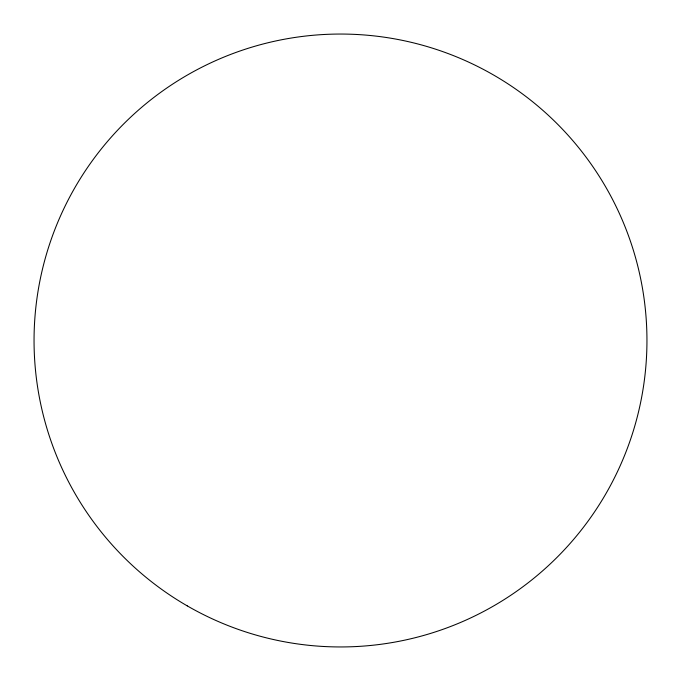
<?xml version="1.0" encoding="UTF-8"?>
<svg xmlns="http://www.w3.org/2000/svg" width="681" height="681" viewBox="0 0 681 681"><rect width="100%" height="100%" fill="white"/><g stroke="black" fill="none" stroke-linecap="round" stroke-linejoin="round"><path stroke-width="1.02" d="M187.275 605.894A306.45 306.45 0 0 0 646.95 340.5A306.45 306.45 0 0 0 187.275 75.106A306.45 306.45 0 0 0 187.275 605.894"/></g></svg>
